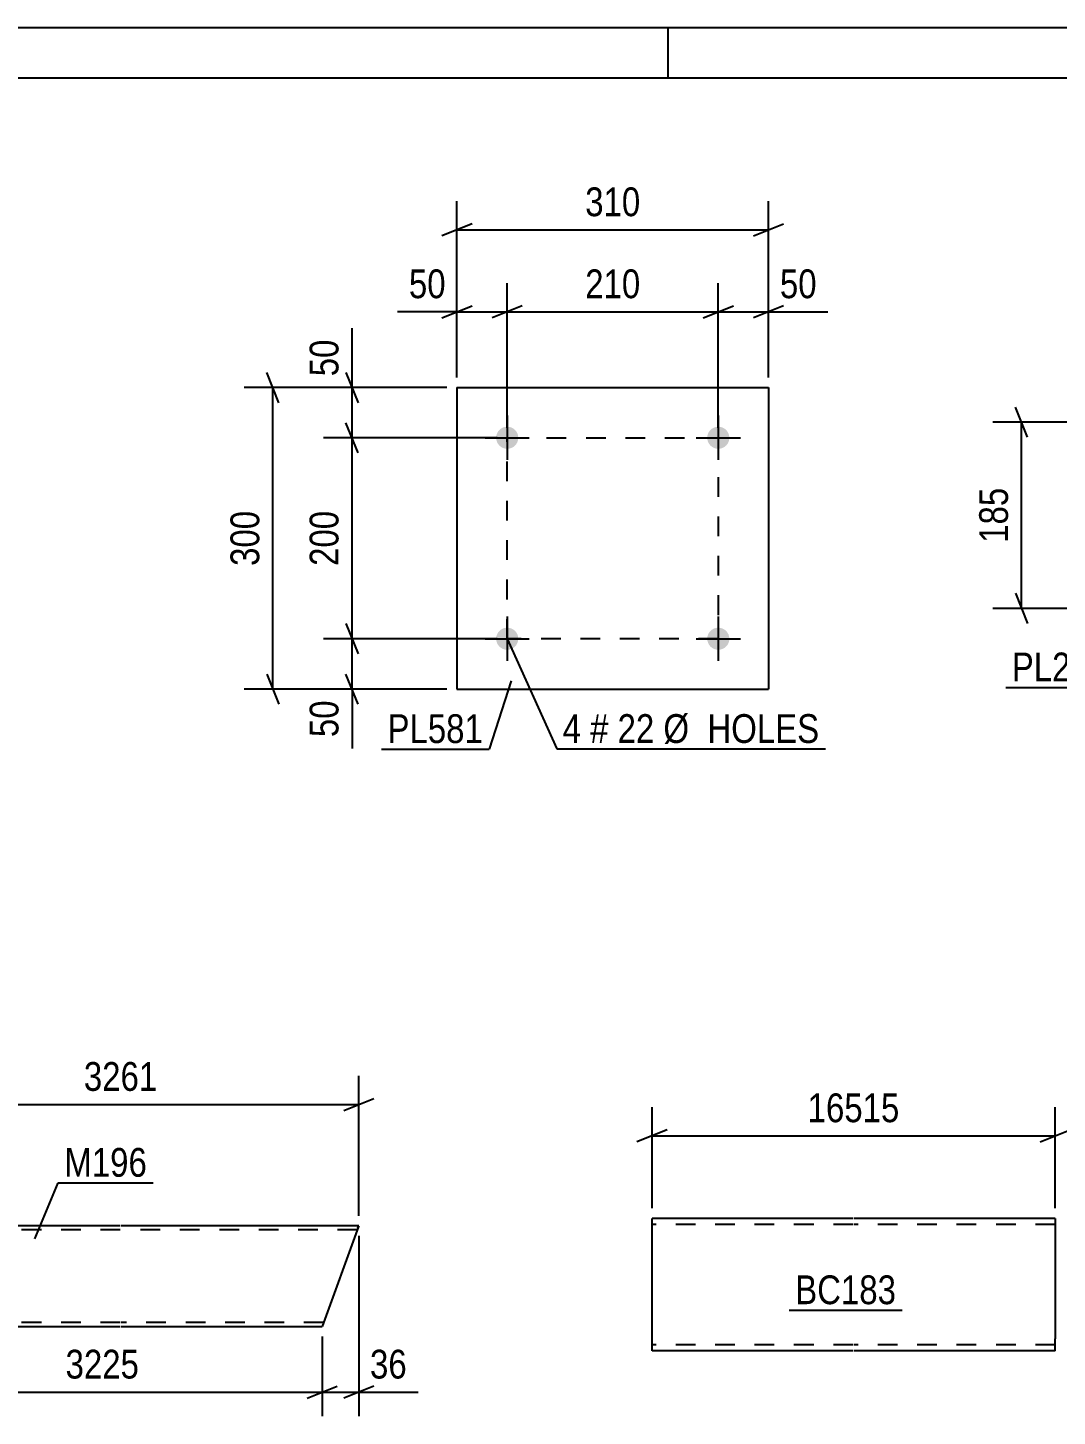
# Model space of a CAD drawing. Header units: millimetres. Extents: x 0 to 1775, y 0 to 560.
# Drawn here: x 146.3 to 248.7, y 158.8 to 297 of the extents above; entities that cross this region are included whole.
import ezdxf

# ---------------------------------------------------------------- set-up
doc = ezdxf.new("R2010")
doc.units = ezdxf.units.MM
doc.linetypes.add('DXK_LINE_DOT2', pattern=[3.9198, 1.9599, -1.9599])
doc.styles.add('Arial Narrow', font='ARIALN.TTF', dxfattribs={"height": 0.2})

# ---------------------------------------------------------------- blocks, each defined once
blk = doc.blocks.new('Unknown-814185345-1133')
at = {"color": 5, "linetype": 'Continuous'}
for p, q in [((420, 297), (0, 297)), ((210, 292), (210, 297)), ((415, 292), (5, 292))]:
    blk.add_line(p, q, dxfattribs=at)
blk = doc.blocks.new('Part-814185345-5534 - 5528')
at = {"color": 2, "linetype": 'Continuous'}
for p, q in [((131.83, 167.77), (135.47, 177.77)), ((155.47, 177.77), (135.47, 177.77)), ((179.21, 177.77), (155.57, 177.77)), ((179.18, 177.71), (175.57, 167.77)), ((179.21, 177.77), (179.18, 177.71)), ((131.83, 167.77), (155.47, 167.77)), ((155.57, 167.77), (175.57, 167.77))]:
    blk.add_line(p, q, dxfattribs=at)
at = {"color": 7, "linetype": 'DXK_LINE_DOT2'}
for p, q in [((155.47, 177.37), (135.32, 177.37)), ((179.06, 177.37), (155.57, 177.37)), ((179.12, 177.53), (179.21, 177.77)), ((131.98, 168.2), (131.97, 168.17)), ((131.97, 168.17), (131.98, 168.2)), ((155.47, 168.17), (131.97, 168.17)), ((131.98, 168.2), (132.01, 168.26)), ((132.01, 168.26), (131.98, 168.2)), ((175.71, 168.17), (155.57, 168.17))]:
    blk.add_line(p, q, dxfattribs=at)
blk = doc.blocks.new('Part-814185345-6011 - 6005')
at = {"color": 2, "linetype": 'Continuous'}
for p, q in [((228.39, 178.52), (208.39, 178.52)), ((208.39, 165.41), (208.39, 178.52)), ((248.49, 178.52), (228.49, 178.52)), ((248.49, 178.52), (248.49, 166.52)), ((248.49, 165.32), (248.49, 166.52)), ((208.39, 165.32), (208.39, 165.41)), ((228.39, 165.32), (208.39, 165.32)), ((248.49, 165.32), (228.49, 165.32))]:
    blk.add_line(p, q, dxfattribs=at)
at = {"color": 7, "linetype": 'DXK_LINE_DOT2'}
for p, q in [((228.39, 177.92), (208.39, 177.92)), ((248.49, 177.92), (228.49, 177.92)), ((208.39, 165.92), (208.39, 165.96)), ((228.39, 165.92), (208.39, 165.92)), ((248.49, 165.92), (228.49, 165.92)), ((248.49, 165.96), (248.49, 166.29)), ((248.49, 165.92), (248.49, 165.96))]:
    blk.add_line(p, q, dxfattribs=at)
blk = doc.blocks.new('Bolt-814185345-6569 - 6530')
at = {"linetype": 'Continuous'}
for points in [[(195.08, 236.2, -1), (192.88, 236.2, -1)], [(216.08, 236.2, -1), (213.88, 236.2, -1)]]:
    blk.add_hatch(color=1, dxfattribs=at).paths.add_polyline_path(points)
at = {"color": 1, "linetype": 'Continuous'}
for p, q in [((193.98, 238.4), (193.98, 234)), ((214.98, 238.4), (214.98, 234)), ((191.78, 236.2), (196.18, 236.2)), ((212.78, 236.2), (217.18, 236.2))]:
    blk.add_line(p, q, dxfattribs=at)
blk = doc.blocks.new('Bolt-814185345-6564 - 6530')
at = {"linetype": 'Continuous'}
for points in [[(195.08, 256.2, -1), (192.88, 256.2, -1)], [(216.08, 256.2, -1), (213.88, 256.2, -1)]]:
    blk.add_hatch(color=1, dxfattribs=at).paths.add_polyline_path(points)
at = {"color": 1, "linetype": 'Continuous'}
for p, q in [((193.98, 258.4), (193.98, 254)), ((214.98, 258.4), (214.98, 254)), ((191.78, 256.2), (196.18, 256.2)), ((212.78, 256.2), (217.18, 256.2))]:
    blk.add_line(p, q, dxfattribs=at)
blk = doc.blocks.new('Part-814185345-6574 - 6530')
at = {"color": 2, "linetype": 'Continuous'}
for p, q in [((188.98, 261.19), (188.98, 231.19)), ((188.98, 261.19), (219.98, 261.19)), ((219.98, 261.19), (219.98, 231.19)), ((188.98, 231.19), (219.98, 231.19))]:
    blk.add_line(p, q, dxfattribs=at)
blk = doc.blocks.new('Rectangle-814185345-6683 - 6530')
at = {"color": 1, "linetype": 'DXK_LINE_DOT2'}
blk.add_lwpolyline([(193.98, 256.2), (214.98, 256.2), (214.98, 236.2), (193.98, 236.2), (193.98, 256.2)], close=True, dxfattribs=at)
blk = doc.blocks.new('StraightDimension-814185345-5586 - 5528')
at = {"color": 7, "linetype": 'Continuous'}
for p, q in [((179.21, 176.77), (179.21, 158.83)), ((175.57, 166.77), (175.57, 158.83)), ((174.07, 160.63), (177.07, 161.83)), ((180.71, 161.83), (177.71, 160.63)), ((175.57, 161.23), (179.21, 161.23)), ((179.21, 161.23), (185.11, 161.23)), ((179.21, 161.23), (185.11, 161.23))]:
    blk.add_line(p, q, dxfattribs=at)
at = {"color": 0}
blk.add_wipeout([(184.59, 161.98), (184.59, 166.18), (179.73, 166.18), (179.73, 161.98)], dxfattribs=at)
at = {"color": 3, "style": 'Arial Narrow'}
blk.add_text('36', height=2.863, dxfattribs=at).set_placement((180.33, 162.58))
blk = doc.blocks.new('StraightDimension-814185345-5574 - 5528')
at = {"color": 7, "linetype": 'Continuous'}
for p, q in [((131.83, 166.77), (131.83, 158.83)), ((175.57, 166.77), (175.57, 158.83)), ((133.33, 161.83), (130.33, 160.63)), ((174.07, 160.63), (177.07, 161.83)), ((131.83, 161.23), (175.57, 161.23))]:
    blk.add_line(p, q, dxfattribs=at)
at = {"color": 0}
blk.add_wipeout([(157.95, 161.98), (157.95, 166.18), (149.44, 166.18), (149.44, 161.98)], dxfattribs=at)
at = {"color": 3, "style": 'Arial Narrow'}
blk.add_text('3225', height=2.863, dxfattribs=at).set_placement((150.04, 162.58))
blk = doc.blocks.new('StraightDimension-814185345-5550 - 5528')
at = {"color": 7, "linetype": 'Continuous'}
for p, q in [((131.83, 168.77), (131.83, 192.71)), ((179.21, 178.77), (179.21, 192.71)), ((133.33, 190.46), (130.33, 189.26)), ((131.83, 189.86), (179.21, 189.86)), ((177.71, 189.26), (180.71, 190.46))]:
    blk.add_line(p, q, dxfattribs=at)
at = {"color": 0}
blk.add_wipeout([(159.77, 190.61), (159.77, 194.81), (151.26, 194.81), (151.26, 190.61)], dxfattribs=at)
at = {"color": 3, "style": 'Arial Narrow'}
blk.add_text('3261', height=2.863, dxfattribs=at).set_placement((151.86, 191.21))
blk = doc.blocks.new('StraightDimension-814185345-7015 - 6884')
at = {"color": 7, "linetype": 'Continuous'}
for p, q in [((245.75, 256.26), (244.55, 259.26)), ((270.15, 257.76), (242.3, 257.76)), ((245.15, 239.22), (245.15, 257.76)), ((244.55, 240.72), (245.75, 237.72)), ((259.42, 239.22), (242.3, 239.22))]:
    blk.add_line(p, q, dxfattribs=at)
at = {"color": 0}
blk.add_wipeout([(244.4, 251.83), (240.2, 251.83), (240.2, 245.15), (244.4, 245.15)], dxfattribs=at)
at = {"color": 3, "style": 'Arial Narrow'}
blk.add_text('185', height=2.863, rotation=90.0002, dxfattribs=at).set_placement((243.8, 245.75))
blk = doc.blocks.new('StraightDimension-814185345-6014 - 6005')
at = {"color": 7, "linetype": 'Continuous'}
for p, q in [((208.39, 179.52), (208.39, 189.59)), ((248.49, 179.52), (248.49, 189.59)), ((209.89, 187.34), (206.89, 186.14)), ((208.39, 186.74), (248.49, 186.74)), ((246.99, 186.14), (249.99, 187.34))]:
    blk.add_line(p, q, dxfattribs=at)
at = {"color": 0}
blk.add_wipeout([(233.61, 187.49), (233.61, 191.69), (223.27, 191.69), (223.27, 187.49)], dxfattribs=at)
at = {"color": 3, "style": 'Arial Narrow'}
blk.add_text('16515', height=2.863, dxfattribs=at).set_placement((223.87, 188.09))
blk = doc.blocks.new('StraightDimension-814185345-6630 - 6530')
at = {"color": 7, "linetype": 'Continuous'}
for p, q in [((171.26, 259.69), (170.06, 262.69)), ((187.98, 261.19), (167.81, 261.19)), ((170.66, 231.19), (170.66, 261.19)), ((170.06, 232.69), (171.26, 229.69)), ((187.98, 231.19), (167.81, 231.19))]:
    blk.add_line(p, q, dxfattribs=at)
at = {"color": 0}
blk.add_wipeout([(169.91, 249.54), (165.71, 249.54), (165.71, 242.85), (169.91, 242.85)], dxfattribs=at)
at = {"color": 3, "style": 'Arial Narrow'}
blk.add_text('300', height=2.863, rotation=90.0002, dxfattribs=at).set_placement((169.31, 243.45))
blk = doc.blocks.new('StraightDimension-814185345-6576 - 6530')
at = {"color": 7, "linetype": 'Continuous'}
for p, q in [((188.98, 262.19), (188.98, 279.75)), ((219.98, 262.19), (219.98, 279.75)), ((190.48, 277.5), (187.48, 276.3)), ((188.98, 276.9), (219.98, 276.9)), ((218.48, 276.3), (221.48, 277.5))]:
    blk.add_line(p, q, dxfattribs=at)
at = {"color": 0}
blk.add_wipeout([(207.82, 277.65), (207.82, 281.85), (201.14, 281.85), (201.14, 277.65)], dxfattribs=at)
at = {"color": 3, "style": 'Arial Narrow'}
blk.add_text('310', height=2.863, dxfattribs=at).set_placement((201.74, 278.25))
blk = doc.blocks.new('StraightDimension-814185345-6587 - 6530')
at = {"color": 7, "linetype": 'Continuous'}
for p, q in [((188.98, 262.19), (188.98, 271.59)), ((193.98, 257.2), (193.98, 271.59)), ((188.98, 268.74), (183.07, 268.74)), ((188.98, 268.74), (183.07, 268.74)), ((187.48, 268.14), (190.48, 269.34)), ((188.98, 268.74), (193.98, 268.74)), ((195.48, 269.34), (192.48, 268.14))]:
    blk.add_line(p, q, dxfattribs=at)
at = {"color": 0}
blk.add_wipeout([(188.46, 269.49), (188.46, 273.69), (183.6, 273.69), (183.6, 269.49)], dxfattribs=at)
at = {"color": 3, "style": 'Arial Narrow'}
blk.add_text('50', height=2.863, dxfattribs=at).set_placement((184.2, 270.09))
blk = doc.blocks.new('StraightDimension-814185345-6600 - 6530')
at = {"color": 7, "linetype": 'Continuous'}
for p, q in [((193.98, 257.2), (193.98, 271.59)), ((214.98, 257.2), (214.98, 271.59)), ((195.48, 269.34), (192.48, 268.14)), ((193.98, 268.74), (214.98, 268.74)), ((213.48, 268.14), (216.48, 269.34))]:
    blk.add_line(p, q, dxfattribs=at)
at = {"color": 0}
blk.add_wipeout([(207.82, 269.49), (207.82, 273.69), (201.14, 273.69), (201.14, 269.49)], dxfattribs=at)
at = {"color": 3, "style": 'Arial Narrow'}
blk.add_text('210', height=2.863, dxfattribs=at).set_placement((201.74, 270.09))
blk = doc.blocks.new('StraightDimension-814185345-6616 - 6530')
at = {"color": 7, "linetype": 'Continuous'}
for p, q in [((214.98, 257.2), (214.98, 271.59)), ((219.98, 262.19), (219.98, 271.59)), ((213.48, 268.14), (216.48, 269.34)), ((214.98, 268.74), (219.98, 268.74)), ((221.48, 269.34), (218.48, 268.14)), ((219.98, 268.74), (225.89, 268.74)), ((219.98, 268.74), (225.89, 268.74))]:
    blk.add_line(p, q, dxfattribs=at)
at = {"color": 0}
blk.add_wipeout([(225.36, 269.49), (225.36, 273.69), (220.51, 273.69), (220.51, 269.49)], dxfattribs=at)
at = {"color": 3, "style": 'Arial Narrow'}
blk.add_text('50', height=2.863, dxfattribs=at).set_placement((221.11, 270.09))
blk = doc.blocks.new('StraightDimension-814185345-6641 - 6530')
at = {"color": 7, "linetype": 'Continuous'}
for p, q in [((177.94, 237.7), (179.14, 234.7)), ((192.98, 236.2), (175.69, 236.2)), ((178.54, 231.19), (178.54, 236.2)), ((179.14, 229.69), (177.94, 232.69)), ((187.98, 231.19), (175.69, 231.19)), ((178.54, 231.19), (178.54, 225.29)), ((178.54, 231.19), (178.54, 225.29))]:
    blk.add_line(p, q, dxfattribs=at)
at = {"color": 0}
blk.add_wipeout([(177.79, 230.67), (173.59, 230.67), (173.59, 225.81), (177.79, 225.81)], dxfattribs=at)
at = {"color": 3, "style": 'Arial Narrow'}
blk.add_text('50', height=2.863, rotation=90.0002, dxfattribs=at).set_placement((177.19, 226.41))
blk = doc.blocks.new('StraightDimension-814185345-6654 - 6530')
at = {"color": 7, "linetype": 'Continuous'}
for p, q in [((179.14, 254.7), (177.94, 257.7)), ((192.98, 256.2), (175.69, 256.2)), ((178.54, 236.2), (178.54, 256.2)), ((177.94, 237.7), (179.14, 234.7)), ((192.98, 236.2), (175.69, 236.2))]:
    blk.add_line(p, q, dxfattribs=at)
at = {"color": 0}
blk.add_wipeout([(177.79, 249.54), (173.59, 249.54), (173.59, 242.85), (177.79, 242.85)], dxfattribs=at)
at = {"color": 3, "style": 'Arial Narrow'}
blk.add_text('200', height=2.863, rotation=90.0002, dxfattribs=at).set_placement((177.19, 243.45))
blk = doc.blocks.new('StraightDimension-814185345-6670 - 6530')
at = {"color": 7, "linetype": 'Continuous'}
for p, q in [((178.54, 261.19), (178.54, 267.1)), ((178.54, 261.19), (178.54, 267.1)), ((177.94, 262.69), (179.14, 259.69)), ((187.98, 261.19), (175.69, 261.19)), ((178.54, 256.2), (178.54, 261.19)), ((179.14, 254.7), (177.94, 257.7)), ((192.98, 256.2), (175.69, 256.2))]:
    blk.add_line(p, q, dxfattribs=at)
at = {"color": 0}
blk.add_wipeout([(177.79, 266.58), (173.59, 266.58), (173.59, 261.72), (177.79, 261.72)], dxfattribs=at)
at = {"color": 3, "style": 'Arial Narrow'}
blk.add_text('50', height=2.863, rotation=90.0002, dxfattribs=at).set_placement((177.19, 262.32))
blk = doc.blocks.new('Mark-814185345-5530 - 5528')
at = {"color": 0}
blk.add_wipeout([(158.15, 182.66), (158.15, 185.66), (149.92, 185.66), (149.92, 182.66)], dxfattribs=at)
blk.add_wipeout([(158.15, 182.66), (158.15, 185.66), (149.92, 185.66), (149.92, 182.66)], dxfattribs=at)
at = {"color": 30, "linetype": 'Continuous'}
for p, q in [((146.99, 176.48), (149.32, 182.06)), ((149.32, 182.06), (158.75, 182.06))]:
    blk.add_line(p, q, dxfattribs=at)
at = {"color": 3, "style": 'Arial Narrow'}
blk.add_text('M196', height=2.863, dxfattribs=at).set_placement((149.92, 182.66))
blk = doc.blocks.new('Mark-814185345-6919 - 6884')
at = {"color": 0}
blk.add_wipeout([(253.68, 231.96), (253.68, 234.96), (244.18, 234.96), (244.18, 231.96)], dxfattribs=at)
blk.add_wipeout([(253.68, 231.96), (253.68, 234.96), (244.18, 234.96), (244.18, 231.96)], dxfattribs=at)
at = {"color": 30, "linetype": 'Continuous'}
for p in [(263.47, 242.52), (243.58, 231.36)]:
    blk.add_line(p, (254.28, 231.36), dxfattribs=at)
at = {"color": 3, "style": 'Arial Narrow'}
blk.add_text('PL276', height=2.863, dxfattribs=at).set_placement((244.18, 231.96))
blk = doc.blocks.new('Mark-814185345-6009 - 6005')
at = {"color": 0}
blk.add_wipeout([(232.68, 169.98), (232.68, 172.98), (222.63, 172.98), (222.63, 169.98)], dxfattribs=at)
blk.add_wipeout([(232.68, 169.98), (232.68, 172.98), (222.63, 172.98), (222.63, 169.98)], dxfattribs=at)
at = {"color": 30, "linetype": 'Continuous'}
blk.add_line((222.03, 169.38), (233.28, 169.38), dxfattribs=at)
at = {"color": 3, "style": 'Arial Narrow'}
blk.add_text('BC183', height=2.863, dxfattribs=at).set_placement((222.63, 169.98))
blk = doc.blocks.new('Mark-814185345-6570 - 6530')
at = {"color": 0}
blk.add_wipeout([(191.57, 225.82), (191.57, 228.82), (182.07, 228.82), (182.07, 225.82)], dxfattribs=at)
blk.add_wipeout([(191.57, 225.82), (191.57, 228.82), (182.07, 228.82), (182.07, 225.82)], dxfattribs=at)
at = {"color": 30, "linetype": 'Continuous'}
for p in [(194.38, 232.01), (181.47, 225.22)]:
    blk.add_line(p, (192.17, 225.22), dxfattribs=at)
at = {"color": 3, "style": 'Arial Narrow'}
blk.add_text('PL581', height=2.863, dxfattribs=at).set_placement((182.07, 225.82))
blk = doc.blocks.new('MarkSet-814185345-6730 - 6530')
at = {"color": 0}
for points in [[(201.33, 225.83), (201.33, 228.83), (199.5, 228.83), (199.5, 225.83)], [(204.06, 225.83), (204.06, 228.83), (202.23, 228.83), (202.23, 225.83)], [(208.62, 225.83), (208.62, 228.83), (204.96, 228.83), (204.96, 225.83)], [(225.04, 225.83), (225.04, 228.83), (209.52, 228.83), (209.52, 225.83)]]:
    blk.add_wipeout(points, dxfattribs=at)
for points in [[(201.33, 225.83), (201.33, 228.83), (199.5, 228.83), (199.5, 225.83)], [(204.06, 225.83), (204.06, 228.83), (202.23, 228.83), (202.23, 225.83)], [(208.62, 225.83), (208.62, 228.83), (204.96, 228.83), (204.96, 225.83)], [(225.04, 225.83), (225.04, 228.83), (209.52, 228.83), (209.52, 225.83)]]:
    blk.add_wipeout(points, dxfattribs=at)
at = {"color": 7, "linetype": 'Continuous'}
for p, q in [((193.98, 236.2), (198.9, 225.23)), ((198.9, 225.23), (225.64, 225.23))]:
    blk.add_line(p, q, dxfattribs=at)
at = {"color": 3, "style": 'Arial Narrow'}
for s, height, p in [('4', 2.86, (199.5, 225.83)), ('#', 2.86, (202.23, 225.83)), ('22', 2.863, (204.96, 225.83)), ('Ø  HOLES', 2.863, (209.52, 225.83))]:
    blk.add_text(s, height=height, dxfattribs=at).set_placement(p)

msp = doc.modelspace()

# ---------------------------------------------------------------- block references
for name in ['Unknown-814185345-1133', 'Part-814185345-6574 - 6530', 'Bolt-814185345-6564 - 6530', 'Rectangle-814185345-6683 - 6530', 'Bolt-814185345-6569 - 6530', 'Part-814185345-6011 - 6005', 'Part-814185345-5534 - 5528']:
    msp.add_blockref(name, (0, 0))

# ---------------------------------------------------------------- next in the draw order: block references
for name in ['StraightDimension-814185345-6630 - 6530', 'StraightDimension-814185345-7015 - 6884', 'StraightDimension-814185345-6014 - 6005', 'StraightDimension-814185345-5586 - 5528', 'Mark-814185345-6009 - 6005']:
    msp.add_blockref(name, (0, 0))

# ---------------------------------------------------------------- next in the draw order: block references
for name in ['StraightDimension-814185345-6576 - 6530', 'Mark-814185345-6919 - 6884', 'StraightDimension-814185345-6641 - 6530', 'StraightDimension-814185345-5550 - 5528', 'StraightDimension-814185345-5574 - 5528']:
    msp.add_blockref(name, (0, 0))

# ---------------------------------------------------------------- next in the draw order: block references
for name in ['StraightDimension-814185345-6587 - 6530', 'Mark-814185345-6570 - 6530', 'Mark-814185345-5530 - 5528']:
    msp.add_blockref(name, (0, 0))

# ---------------------------------------------------------------- next in the draw order: block references
for name in ['StraightDimension-814185345-6600 - 6530', 'MarkSet-814185345-6730 - 6530']:
    msp.add_blockref(name, (0, 0))

# ---------------------------------------------------------------- next in the draw order: block references
for name in ['StraightDimension-814185345-6616 - 6530', 'StraightDimension-814185345-6654 - 6530']:
    msp.add_blockref(name, (0, 0))

# ---------------------------------------------------------------- next in the draw order: block references
msp.add_blockref('StraightDimension-814185345-6670 - 6530', (0, 0))

doc.saveas('drawing.dxf')
